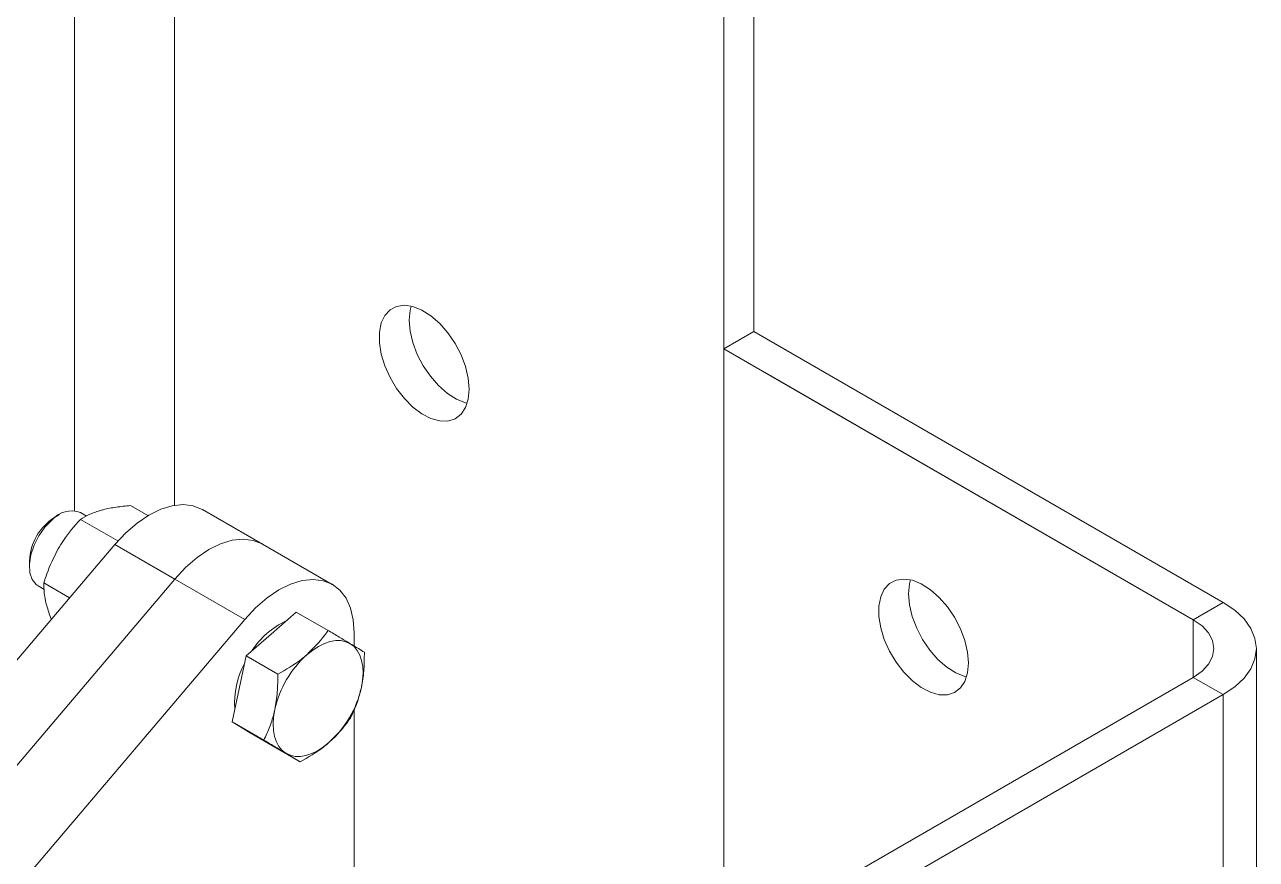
# Model space of a CAD drawing. Header units: millimetres. Extents: x 953 to 17674, y 376 to 6295.
# Drawn here: x 3115.8 to 3290.2, y 2583.7 to 2702 of the extents above; entities that cross this region are included whole.
import ezdxf

# ---------------------------------------------------------------- set-up
doc = ezdxf.new("R2010")
doc.units = ezdxf.units.MM

msp = doc.modelspace()

# ---------------------------------------------------------------- linework, layer by layer
at = {"linetype": 'Continuous', "lineweight": 20}
for p, q in [((3218.997, 2823.04729), (3218.997, 2658.51428)), ((3214.75435, 2820.59806), (3214.75435, 2571.15865)), ((3136.9726, 2633.90592), (3136.9726, 2775.69562)), ((3122.83047, 2767.53148), (3122.83047, 2633.14472)), ((3218.997, 2658.51428), (3214.75435, 2656.06505)), ((3285.46502, 2620.14311), (3218.997, 2658.51428)), ((3281.22237, 2617.69388), (3214.75435, 2656.06505)), ((3214.75435, 2656.06505), (3214.75435, 2571.15865)), ((3285.46502, 2620.14311), (3220.76295, 2657.49481)), ((3281.22237, 2617.69388), (3220.76297, 2652.59634)), ((3130.76698, 2633.85824), (3133.22389, 2632.4399)), ((3120.68301, 2632.5785), (3120.00143, 2632.185)), ((3123.66014, 2631.91366), (3128.97055, 2628.84802)), ((3124.53523, 2632.38421), (3123.68344, 2632.87593)), ((3149.42172, 2628.40966), (3140.93647, 2633.30809)), ((3128.53389, 2628.34762), (3092.34438, 2585.66948)), ((3137.01915, 2623.44918), (3128.53389, 2628.34762)), ((3159.32126, 2622.69478), (3149.42172, 2628.40966)), ((3116.44101, 2626.01752), (3116.44105, 2625.23049)), ((3137.01915, 2623.44918), (3100.82963, 2580.77105)), ((3118.48821, 2622.89985), (3122.13105, 2620.79688)), ((3146.91868, 2617.7343), (3137.01915, 2623.44918)), ((3117.68392, 2622.48339), (3118.52155, 2621.99984)), ((3281.22237, 2617.69388), (3285.46502, 2620.14311)), ((3281.22237, 2617.69388), (3285.46502, 2620.14311)), ((3146.91868, 2617.7343), (3110.72917, 2575.05617)), ((3150.66625, 2615.66589), (3154.22547, 2618.77389)), ((3154.22547, 2618.77389), (3158.71993, 2616.17929)), ((3281.22237, 2617.69388), (3281.22237, 2609.52984)), ((3281.22237, 2617.69388), (3281.22237, 2609.52979)), ((3147.10704, 2612.55789), (3150.66625, 2615.66589)), ((3162.42847, 2613.95565), (3162.42847, 2615.82709)), ((3146.11737, 2607.90046), (3147.10704, 2612.55789)), ((3147.10704, 2612.55789), (3151.60149, 2609.96329)), ((3290.15129, 2494.55895), (3290.15129, 2613.61185)), ((3290.15129, 2494.55897), (3290.15129, 2613.61185)), ((3134.14418, 2524.62337), (3281.22237, 2609.5298)), ((3218.30368, 2573.20762), (3281.22237, 2609.5298)), ((3281.22237, 2609.5298), (3285.46504, 2607.08056)), ((3281.22237, 2609.5298), (3285.46504, 2607.08056)), ((3145.12767, 2603.24311), (3146.11737, 2607.90046)), ((3138.38685, 2522.17413), (3285.46504, 2607.08056)), ((3215.413, 2566.64038), (3285.46504, 2607.08056)), ((3285.46504, 2497.26427), (3285.46504, 2607.08056)), ((3285.46504, 2497.26427), (3285.46504, 2607.08056)), ((3162.42847, 2568.69883), (3162.42847, 2605.01562)), ((3145.12767, 2603.24311), (3149.62213, 2600.64851)), ((3147.69722, 2601.69368), (3145.12767, 2603.24311)), ((3147.32224, 2601.9096), (3147.07498, 2602.06891)), ((3147.32224, 2601.9096), (3147.72171, 2601.679)), ((3150.26674, 2600.14433), (3147.69722, 2601.69368)), ((3150.26674, 2600.14433), (3154.7612, 2597.54974))]:
    msp.add_line(p, q, dxfattribs=at)
at = {"linetype": 'Continuous', "lineweight": 20, "flags": 128}
for points in [[(3178.69191, 2650.34586), (3178.56159, 2651.90045), (3178.17611, 2653.5417), (3177.55124, 2655.20259), (3176.71252, 2656.81493), (3175.69425, 2658.31299), (3174.53817, 2659.63518), (3173.29163, 2660.7275), (3172.00556, 2661.54528), (3170.73281, 2662.05487), (3169.5253, 2662.23547), (3168.43252, 2662.07982), (3167.49922, 2661.59411), (3166.76359, 2660.79844), (3166.2558, 2659.72513), (3165.9966, 2658.41818), (3165.9966, 2656.93122), (3166.2558, 2655.3251), (3166.76359, 2653.66551), (3167.49922, 2652.0204), (3168.43252, 2650.45722), (3169.5253, 2649.03977), (3170.73281, 2647.82631), (3172.00556, 2646.86642), (3173.29163, 2646.19933), (3174.53817, 2645.85243), (3175.69425, 2645.83984), (3176.71252, 2646.16213), (3177.55124, 2646.8062), (3178.17611, 2647.74563), (3178.56159, 2648.94182), (3178.69191, 2650.34586)], [(3170.20663, 2660.14276), (3170.33686, 2661.54694), (3170.48084, 2662.11863)], [(3178.41768, 2648.37015), (3178.16572, 2648.43384), (3176.89289, 2648.94349), (3175.6069, 2649.76121), (3174.36037, 2650.85353), (3173.20428, 2652.17573), (3172.18601, 2653.67368), (3171.34729, 2655.28613), (3170.72234, 2656.94706), (3170.33686, 2658.58831), (3170.20663, 2660.14276)], [(3140.93647, 2633.30809), (3140.91012, 2633.32316), (3139.63451, 2633.83484), (3138.20486, 2634.01066), (3136.65677, 2633.84613), (3135.02866, 2633.34554), (3133.36101, 2632.52124), (3131.69524, 2631.39365), (3130.07276, 2629.99075), (3128.53389, 2628.34762)], [(3119.63045, 2631.81757), (3118.64148, 2630.79509), (3117.7808, 2629.57684), (3117.10255, 2628.23936), (3116.6493, 2626.86677), (3116.44955, 2625.54523), (3116.51584, 2624.3578), (3116.84402, 2623.37909), (3117.41345, 2622.67066), (3117.68392, 2622.48339)], [(3149.42172, 2628.40966), (3149.39538, 2628.42472), (3148.11976, 2628.93641), (3146.69012, 2629.11223), (3145.14203, 2628.9477), (3143.51391, 2628.4471), (3141.84627, 2627.62281), (3140.1805, 2626.49522), (3138.55801, 2625.09232), (3137.01915, 2623.44918)], [(3149.42172, 2628.40966), (3149.39538, 2628.42472), (3148.11976, 2628.93641), (3146.69012, 2629.11223), (3145.14203, 2628.9477), (3143.51391, 2628.4471), (3141.84627, 2627.62281), (3140.1805, 2626.49522), (3138.55801, 2625.09232), (3137.01915, 2623.44918)], [(3162.42847, 2615.82709), (3162.2967, 2617.67571), (3161.90463, 2619.32627), (3161.26203, 2620.73769), (3160.38487, 2621.87498), (3159.29492, 2622.70984), (3158.0193, 2623.22153), (3156.58966, 2623.39735), (3155.04156, 2623.23282), (3153.41345, 2622.73222), (3151.7458, 2621.90793), (3150.08003, 2620.78033), (3148.45755, 2619.37744), (3146.91868, 2617.7343)], [(3249.4026, 2611.56684), (3249.27228, 2613.12134), (3248.8868, 2614.76268), (3248.26194, 2616.42348), (3247.42313, 2618.03597), (3246.40495, 2619.53387), (3245.24886, 2620.85617), (3244.00232, 2621.94849), (3242.71625, 2622.76626), (3241.44342, 2623.27581), (3240.23591, 2623.4565), (3239.14321, 2623.30081), (3238.20991, 2622.81509), (3237.47428, 2622.01932), (3236.9665, 2620.94601), (3236.70729, 2619.63916), (3236.70729, 2618.15221), (3236.9665, 2616.54608), (3237.47428, 2614.8865), (3238.20991, 2613.24139), (3239.14321, 2611.67811), (3240.23591, 2610.26081), (3241.44342, 2609.04734), (3242.71625, 2608.08731), (3244.00232, 2607.42022), (3245.24886, 2607.07332), (3246.40495, 2607.06073), (3247.42313, 2607.38316), (3248.26194, 2608.02719), (3248.8868, 2608.96652), (3249.27228, 2610.16271), (3249.4026, 2611.56684)], [(3249.4026, 2611.56679), (3249.27228, 2613.12134), (3248.8868, 2614.76263), (3248.26194, 2616.42348), (3247.42313, 2618.03592), (3246.40495, 2619.53387), (3245.24886, 2620.85612), (3244.00232, 2621.94844), (3242.71625, 2622.76621), (3241.44342, 2623.27581), (3240.23591, 2623.45646), (3239.14321, 2623.30076), (3238.20991, 2622.81504), (3237.47428, 2622.01932), (3236.9665, 2620.94601), (3236.70729, 2619.63911), (3236.70729, 2618.15216), (3236.9665, 2616.54604), (3237.47428, 2614.88645), (3238.20991, 2613.24134), (3239.14321, 2611.67811), (3240.23591, 2610.26078), (3241.44342, 2609.04727), (3242.71625, 2608.08731), (3244.00232, 2607.42019), (3245.24886, 2607.0733), (3246.40495, 2607.06075), (3247.42313, 2607.38311), (3248.26194, 2608.02714), (3248.8868, 2608.96652), (3249.27228, 2610.16271), (3249.4026, 2611.56679)], [(3240.91732, 2621.36375), (3241.04755, 2622.76783), (3241.19153, 2623.33951)], [(3240.91732, 2621.3637), (3241.04755, 2622.76783), (3241.19153, 2623.33951)], [(3249.12829, 2609.59109), (3248.87642, 2609.65482), (3247.60358, 2610.16437), (3246.3176, 2610.9821), (3245.07098, 2612.07447), (3243.91497, 2613.39661), (3242.89671, 2614.89467), (3242.05798, 2616.50711), (3241.43303, 2618.16795), (3241.04755, 2619.8092), (3240.91732, 2621.36375)], [(3249.12829, 2609.59109), (3248.87642, 2609.65475), (3247.60358, 2610.16437), (3246.3176, 2610.98207), (3245.07098, 2612.07444), (3243.91497, 2613.39664), (3242.89671, 2614.89462), (3242.05798, 2616.50706), (3241.43303, 2618.16795), (3241.04755, 2619.8092), (3240.91732, 2621.3637)], [(3285.46504, 2607.08056), (3287.09556, 2608.18271), (3288.40744, 2609.41849), (3289.36822, 2610.75756), (3289.95429, 2612.16694), (3290.15129, 2613.61185), (3289.95431, 2615.05678), (3289.36826, 2616.46609), (3288.40746, 2617.80515), (3287.09556, 2619.04099), (3285.46502, 2620.14311)], [(3285.46504, 2607.08056), (3287.09556, 2608.18271), (3288.40744, 2609.41849), (3289.36822, 2610.75756), (3289.95429, 2612.16694), (3290.15129, 2613.61185), (3289.95431, 2615.05678), (3289.36826, 2616.46609), (3288.40746, 2617.80515), (3287.09556, 2619.04099), (3285.46502, 2620.14311)], [(3281.22237, 2609.5298), (3282.466, 2610.40462), (3283.39013, 2611.40263), (3283.9592, 2612.4856), (3284.15128, 2613.61186), (3283.9592, 2614.73805), (3283.39013, 2615.82102), (3282.46598, 2616.8191), (3281.22237, 2617.69388)], [(3281.22237, 2609.5298), (3282.466, 2610.40462), (3283.39013, 2611.40263), (3283.9592, 2612.4856), (3284.15128, 2613.61186), (3283.9592, 2614.73805), (3283.39013, 2615.82102), (3282.46598, 2616.8191), (3281.22237, 2617.69388)], [(3155.7291, 2612.74317), (3156.54728, 2613.39265), (3157.3785, 2613.92497), (3158.20852, 2614.33073), (3159.02313, 2614.60321), (3159.80843, 2614.73757), (3160.55098, 2614.73171), (3161.23803, 2614.58557), (3161.85786, 2614.30174)], [(3161.85786, 2614.30174), (3162.39985, 2613.88496), (3162.85474, 2613.34257), (3163.21476, 2612.6837), (3163.47371, 2611.91956), (3163.62717, 2611.06337), (3163.67254, 2610.1297), (3163.60902, 2609.13454), (3163.43772, 2608.09496)], [(3152.76007, 2598.77096), (3152.21806, 2599.18772), (3151.76317, 2599.73021), (3151.40317, 2600.38909), (3151.14422, 2601.15313), (3150.99074, 2602.00941), (3150.94537, 2602.94308), (3151.00891, 2603.93816), (3151.18021, 2604.97774)], [(3158.88881, 2600.32961), (3158.07063, 2599.68003), (3157.23943, 2599.14782), (3156.40942, 2598.74196), (3155.59478, 2598.46957), (3154.80948, 2598.33511), (3154.06696, 2598.34098), (3153.3799, 2598.48712), (3152.76007, 2598.77096)]]:
    msp.add_lwpolyline(points, dxfattribs=at)
at = {"linetype": 'Continuous', "lineweight": 20}
for centre, radius, start, end in [((3124.05607, 2625.73287), 7.62038, 122.1460239, 177.8592622), ((3122.39702, 2629.51266), 3.6009, 69.0685442, 140.2014001), ((3157.43596, 2607.3157), 11.21723, 114.3982763, 147.858095), ((3165.5996, 2601.74611), 14.77708, 131.9097997, 167.3677771), ((3157.34361, 2605.90474), 11.85673, 151.9760974, 184.0304156), ((3149.01868, 2611.32653), 14.77673, 311.9091078, 347.3676892)]:
    msp.add_arc(centre, radius, start, end, dxfattribs=at)
for points, knots in [([(3126.64516, 2633.21413), (3126.73005, 2633.23677), (3127.37283, 2633.40823), (3128.69986, 2633.66584), (3130.07373, 2633.79372), (3130.76698, 2633.85824)], [0, 0, 0, 0, 0.070093501, 0.530778875, 1, 1, 1, 1]), ([(3120.50578, 2627.73483), (3120.74933, 2628.13979), (3121.65595, 2629.64725), (3122.81352, 2630.95628), (3123.66014, 2631.91366)], [0, 0, 0, 0, 0.268635972, 1, 1, 1, 1]), ([(3123.66014, 2631.91366), (3124.07833, 2632.16329), (3124.92237, 2632.66713), (3126.06744, 2633.0307), (3126.64516, 2633.21413)], [0, 0, 0, 0, 0.495460151, 1, 1, 1, 1]), ([(3118.48821, 2622.89985), (3118.61951, 2623.32772), (3119.12931, 2624.98909), (3119.91927, 2626.56488), (3120.50578, 2627.73483)], [0, 0, 0, 0, 0.257542986, 1, 1, 1, 1]), ([(3118.88728, 2619.69327), (3118.86501, 2619.7767), (3118.6964, 2620.40837), (3118.49319, 2621.53277), (3118.48988, 2622.44137), (3118.48821, 2622.89985)], [0, 0, 0, 0, 0.070103237, 0.530772683, 1, 1, 1, 1]), ([(3119.55529, 2617.75914), (3119.54907, 2617.7729), (3119.24051, 2618.45611), (3119.0621, 2619.08098), (3118.88728, 2619.69327)], [0, 0, 0, 0, 0.0201358, 1, 1, 1, 1]), ([(3158.71993, 2616.17929), (3158.55841, 2615.94255), (3157.73583, 2614.73686), (3156.62323, 2613.63149), (3155.7291, 2612.74317)], [0, 0, 0, 0, 0.196352828, 1, 1, 1, 1]), ([(3161.85786, 2614.30174), (3161.7963, 2614.33885), (3161.33013, 2614.61992), (3160.33609, 2615.21597), (3159.26193, 2615.85623), (3158.71993, 2616.17929)], [0, 0, 0, 0, 0.0700959, 0.530780043, 1, 1, 1, 1]), ([(3163.859, 2613.08042), (3163.60059, 2613.24034), (3163.07906, 2613.56311), (3162.26738, 2614.05404), (3161.85786, 2614.30174)], [0, 0, 0, 0, 0.49546541, 1, 1, 1, 1]), ([(3155.7291, 2612.74317), (3155.4581, 2612.5147), (3154.22829, 2611.47793), (3152.75226, 2610.62684), (3151.60149, 2609.96329)], [0, 0, 0, 0, 0.220360401, 1, 1, 1, 1]), ([(3163.43772, 2608.09496), (3163.46052, 2608.20573), (3163.63316, 2609.0446), (3163.84383, 2610.69262), (3163.85391, 2612.27965), (3163.859, 2613.08042)], [0, 0, 0, 0, 0.070087128, 0.530788176, 1, 1, 1, 1]), ([(3151.60149, 2609.96329), (3151.59967, 2609.11519), (3151.59598, 2607.40342), (3151.31964, 2605.79118), (3151.18021, 2604.97774)], [0, 0, 0, 0, 0.495454985, 1, 1, 1, 1]), ([(3161.87963, 2603.76564), (3162.19926, 2604.43029), (3162.84438, 2605.77179), (3163.23874, 2607.31589), (3163.43772, 2608.09496)], [0, 0, 0, 0, 0.495455734, 1, 1, 1, 1]), ([(3151.18021, 2604.97774), (3151.1561, 2604.86772), (3150.97345, 2604.03458), (3150.51422, 2602.53011), (3149.9213, 2601.27953), (3149.62213, 2600.64851)], [0, 0, 0, 0, 0.070088546, 0.530787392, 1, 1, 1, 1]), ([(3158.88881, 2600.32961), (3159.78293, 2601.21798), (3160.89551, 2602.32339), (3161.71812, 2603.52893), (3161.87963, 2603.76564)], [0, 0, 0, 0, 0.8036515369, 1, 1, 1, 1]), ([(3149.62213, 2600.64851), (3150.19833, 2600.30514), (3151.36128, 2599.61212), (3152.291, 2599.05303), (3152.76007, 2598.77096)], [0, 0, 0, 0, 0.495467354, 1, 1, 1, 1]), ([(3154.7612, 2597.54974), (3155.91197, 2598.21328), (3157.388, 2599.06437), (3158.61781, 2600.10115), (3158.88881, 2600.32961)], [0, 0, 0, 0, 0.779639599, 1, 1, 1, 1]), ([(3152.76007, 2598.77096), (3152.82032, 2598.73463), (3153.27666, 2598.45951), (3154.02184, 2598.00668), (3154.51325, 2597.70298), (3154.7612, 2597.54974)], [0, 0, 0, 0, 0.070081118, 0.530790406, 1, 1, 1, 1])]:
    msp.add_open_spline(points, degree=3, knots=knots, dxfattribs=at)

doc.saveas('drawing.dxf')
